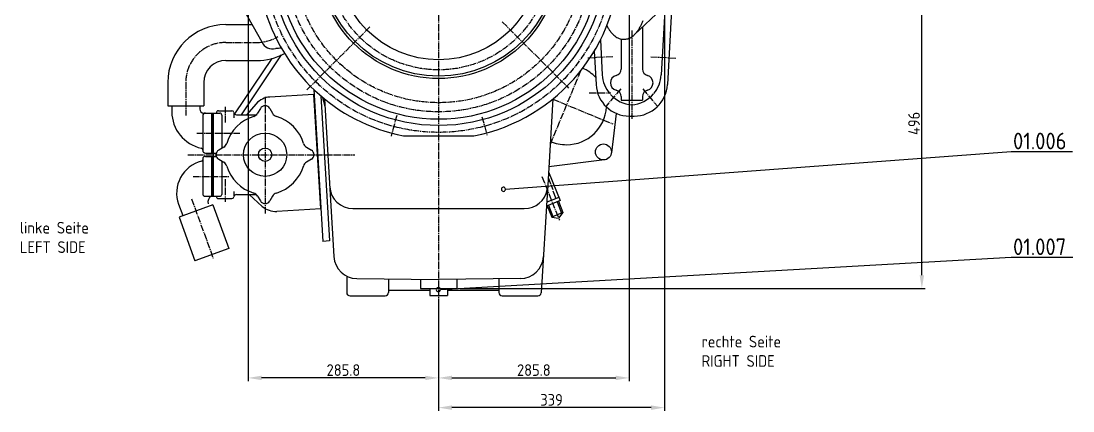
# Model space of a CAD drawing. Extents: x 332 to 10230, y 47 to 4650.
# Drawn here: x 2991 to 4570, y 2985 to 3571 of the extents above; entities that cross this region are included whole.
import ezdxf

# ---------------------------------------------------------------- set-up
doc = ezdxf.new("R2010")
doc.units = 0
doc.linetypes.add('GEN7', pattern=[13.75, 10, -1.25, 1.25, -1.25])
doc.layers.get('0').update_dxf_attribs({"linetype": 'CONTINUOUS'})
doc.layers.get('DEFPOINTS').update_dxf_attribs({"linetype": 'CONTINUOUS'})
for name, color, linetype in [('5', 3, 'CONTINUOUS'), ('6', 2, 'CONTINUOUS'), ('WV-0', 7, 'CONTINUOUS'), ('WV-4', 3, 'CONTINUOUS'), ('WV-7', 4, 'GEN7')]:
    doc.layers.add(name, color=color, linetype=linetype)
doc.styles.get("Standard").update_dxf_attribs({"font": 'geniso.shx'})
doc.dimstyles.new('GEN-ISO', dxfattribs={"dimtxt": 3.5, "dimasz": 4, "dimexe": 1, "dimexo": 1, "dimgap": 0.6, "dimtad": 1, "dimtxsty": 'STANDARD', "dimcen": 0, "dimclrd": 256, "dimclre": 256, "dimclrt": 2, "dimazin": 3, "dimtp": 0.1, "dimtm": 0.1, "dimtfac": 0.71, "dimtdec": 3, "dimtmove": 0, "dimatfit": 3, "dimtzin": 0})

# ---------------------------------------------------------------- blocks, each defined once
blk = doc.blocks.new('*D81')
at = {"linetype": 'BYBLOCK'}
for p, q in [((4204.862315, 3764.939196), (4487.619155, 3764.939196)), ((4482.619155, 3288.939196), (4482.619155, 3744.939196)), ((3789.678315, 3268.939196), (4487.619155, 3268.939196))]:
    blk.add_line(p, q, dxfattribs=at)
for points in [[(4479.285822, 3744.939196), (4485.952488, 3744.939196), (4482.619155, 3764.939196)], [(4479.285822, 3288.939196), (4485.952488, 3288.939196), (4482.619155, 3268.939196)]]:
    blk.add_solid(points, dxfattribs=at)
at = {"layer": 'DEFPOINTS', "color": 0, "linetype": 'BYBLOCK'}
for p in [(4199.862315, 3764.939196), (4482.619155, 3764.939196), (3784.678315, 3268.939196)]:
    blk.add_point(p, dxfattribs=at)
at = {"color": 2, "linetype": 'BYBLOCK', "insert": (4470.869155, 3516.939196), "char_height": 17.5, "attachment_point": 5, "rotation": 90}
blk.add_mtext('496', dxfattribs=at)
blk = doc.blocks.new('*D82')
at = {"linetype": 'BYBLOCK'}
for p, q in [((919.676255, 1794.567053), (919.676255, 1097.825032)), ((633.876255, 1221.563774), (633.876255, 1097.825032)), ((653.876255, 1102.825032), (899.676255, 1102.825032))]:
    blk.add_line(p, q, dxfattribs=at)
for points in [[(653.876255, 1106.158365), (653.876255, 1099.491699), (633.876255, 1102.825032)], [(899.676255, 1106.158365), (899.676255, 1099.491699), (919.676255, 1102.825032)]]:
    blk.add_solid(points, dxfattribs=at)
at = {"layer": 'DEFPOINTS', "color": 0, "linetype": 'BYBLOCK'}
for p in [(919.676255, 1799.567053), (633.876255, 1226.563774), (919.676255, 1102.825032)]:
    blk.add_point(p, dxfattribs=at)
at = {"color": 2, "linetype": 'BYBLOCK', "insert": (776.776255, 1114.575032), "char_height": 17.5, "attachment_point": 5}
blk.add_mtext('285.8', dxfattribs=at)
blk = doc.blocks.new('*D83')
at = {"linetype": 'BYBLOCK'}
for p, q in [((348.076255, 1822.301156), (348.076255, 1097.82653)), ((633.876255, 1180.142774), (633.876255, 1097.82653)), ((613.876255, 1102.82653), (368.076255, 1102.82653))]:
    blk.add_line(p, q, dxfattribs=at)
for points in [[(368.076255, 1106.159864), (368.076255, 1099.493197), (348.076255, 1102.82653)], [(613.876255, 1106.159864), (613.876255, 1099.493197), (633.876255, 1102.82653)]]:
    blk.add_solid(points, dxfattribs=at)
at = {"layer": 'DEFPOINTS', "color": 0, "linetype": 'BYBLOCK'}
for p in [(348.076255, 1827.301156), (633.876255, 1185.142774), (348.076255, 1102.82653)]:
    blk.add_point(p, dxfattribs=at)
at = {"color": 2, "linetype": 'BYBLOCK', "insert": (490.976255, 1114.57653), "char_height": 17.5, "attachment_point": 5}
blk.add_mtext('285.8', dxfattribs=at)
blk = doc.blocks.new('*D122')
at = {"linetype": 'BYBLOCK'}
for p, q in [((3957.166012, 3714.939196), (3957.166012, 2985.185043)), ((3618.166012, 3112.133196), (3618.166012, 2985.185043)), ((3937.166012, 2990.185043), (3638.166012, 2990.185043))]:
    blk.add_line(p, q, dxfattribs=at)
for points in [[(3638.166012, 2993.518377), (3638.166012, 2986.85171), (3618.166012, 2990.185043)], [(3937.166012, 2993.518377), (3937.166012, 2986.85171), (3957.166012, 2990.185043)]]:
    blk.add_solid(points, dxfattribs=at)
at = {"layer": 'DEFPOINTS', "color": 0, "linetype": 'BYBLOCK'}
for p in [(3957.166012, 3719.939196), (3618.166012, 3117.133196), (3618.166012, 2990.185043)]:
    blk.add_point(p, dxfattribs=at)
at = {"color": 2, "linetype": 'BYBLOCK', "insert": (3787.666012, 3001.935043), "char_height": 17.5, "attachment_point": 5}
blk.add_mtext('339', dxfattribs=at)

msp = doc.modelspace()

# ---------------------------------------------------------------- linework, layer by layer
at = {"layer": '5'}
for points in [[(3718.526143, 3318.220631, 1), (3712.293558, 3317.754388, 1), (3718.526143, 3318.220631), (4477.324877, 3374.98427), (4569.39641, 3374.98427)], [(3620.74394, 3167.530487, 1), (3614.504007, 3167.17589, 1), (3620.74394, 3167.530487), (4477.324877, 3216.207551), (4570.264362, 3216.207551)]]:
    msp.add_lwpolyline(points, format="xyb", dxfattribs=at)
at = {"layer": 'WV-0'}
for p, q in [((3969.804012, 3628.801196), (3961.503012, 3475.240196)), ((3325.017012, 3588.850196), (3352.876012, 3539.168196)), ((3952.533012, 3588.567196), (3912.125012, 3550.251196)), ((3957.961012, 3594.977196), (3952.273012, 3489.749196)), ((3298.666012, 3565.439196), (3338.145012, 3565.439196)), ((3923.995012, 3561.507196), (3923.995012, 3498.539196)), ((3860.884012, 3542.183196), (3863.718012, 3489.749196)), ((3891.995012, 3543.640196), (3891.995012, 3498.539196)), ((3851.765012, 3525.610196), (3854.487012, 3475.240196)), ((3298.666012, 3511.439196), (3345.166012, 3511.439196)), ((3367.653012, 3514.395196), (3311.597012, 3431.290196)), ((3382.050012, 3519.644196), (3321.542012, 3429.939196)), ((3211.666012, 3478.439196), (3211.666012, 3443.439196)), ((3265.666012, 3478.439196), (3265.666012, 3443.439196)), ((3430.415012, 3460.424196), (3364.957012, 3456.526196)), ((3430.415012, 3460.424196), (3440.641012, 3288.729196)), ((3430.944012, 3467.635196), (3444.510012, 3239.872196)), ((3441.529012, 3458.105196), (3454.492012, 3240.467196)), ((3211.666012, 3443.439196), (3265.666012, 3443.439196)), ((3217.666012, 3443.439196), (3217.666012, 3434.439196)), ((3259.666012, 3443.439196), (3259.666012, 3438.439196)), ((3344.304012, 3446.493196), (3329.611012, 3429.939196)), ((3444.093012, 3455.943196), (3447.406012, 3443.060196)), ((3446.770012, 3453.742196), (3460.871012, 3216.992196)), ((3789.562012, 3453.742196), (3781.325012, 3315.452196)), ((3891.995012, 3457.114196), (3891.995012, 3451.786196)), ((3891.995012, 3451.786196), (3923.995012, 3451.786196)), ((3923.995012, 3457.114196), (3923.995012, 3451.787196)), ((3264.166012, 3428.439196), (3264.166012, 3376.439196)), ((3265.666012, 3432.439196), (3289.666012, 3432.439196)), ((3277.166012, 3432.439196), (3277.166012, 3372.439196)), ((3278.166012, 3432.439196), (3278.166012, 3372.439196)), ((3279.666012, 3432.439196), (3279.666012, 3307.439196)), ((3287.666012, 3435.939196), (3307.666012, 3435.939196)), ((3292.666012, 3429.439196), (3292.666012, 3379.465196)), ((3310.666012, 3432.939196), (3310.666012, 3425.141196)), ((3314.594012, 3429.939196), (3342.941012, 3429.939196)), ((3350.738012, 3439.439196), (3346.482012, 3432.067196)), ((3364.594012, 3439.439196), (3368.850012, 3432.067196)), ((3884.780012, 3431.956196), (3877.486012, 3372.556196)), ((3904.415012, 3427.939196), (3911.576012, 3427.939196)), ((3565.289012, 3398.134196), (3671.043012, 3398.134196)), ((3295.538012, 3381.123196), (3288.166012, 3376.867196)), ((3419.794012, 3381.123196), (3427.166012, 3376.867196)), ((3264.166012, 3363.439196), (3264.166012, 3311.439196)), ((3268.166012, 3372.439196), (3284.567012, 3372.439196)), ((3268.166012, 3367.439196), (3284.567012, 3367.439196)), ((3277.166012, 3367.439196), (3277.166012, 3307.439196)), ((3278.166012, 3367.439196), (3278.166012, 3307.439196)), ((3288.166012, 3363.011196), (3295.538012, 3358.755196)), ((3292.666012, 3360.413196), (3292.666012, 3310.439196)), ((3427.166012, 3363.011196), (3419.794012, 3358.755196)), ((3867.038012, 3362.107196), (3783.493012, 3351.849196)), ((3783.051012, 3344.433196), (3800.434012, 3300.977196)), ((3781.467012, 3317.830196), (3772.224012, 3162.642196)), ((3268.166012, 3307.439196), (3289.666012, 3307.439196)), ((3287.666012, 3303.939196), (3307.666012, 3303.939196)), ((3310.666012, 3314.737196), (3310.666012, 3306.939196)), ((3314.594012, 3309.939196), (3342.944012, 3309.939196)), ((3333.657012, 3309.939196), (3353.486012, 3292.340196)), ((3346.482012, 3307.811196), (3350.738012, 3300.439196)), ((3346.482012, 3307.811196), (3350.738012, 3300.439196)), ((3368.850012, 3307.811196), (3364.594012, 3300.439196)), ((3800.434012, 3300.977196), (3779.976012, 3292.794196)), ((3798.451012, 3305.933196), (3780.327012, 3298.683196)), ((3780.435012, 3300.509196), (3781.050012, 3298.973196)), ((3789.420012, 3315.544196), (3793.980012, 3304.145196)), ((3797.853012, 3299.945196), (3804.642012, 3282.974196)), ((3227.900012, 3295.680196), (3234.172012, 3278.447196)), ((3279.277012, 3294.864196), (3228.534012, 3276.395196)), ((3279.277012, 3294.864196), (3303.219012, 3229.086196)), ((3441.597012, 3288.786196), (3375.184012, 3284.830196)), ((3489.563012, 3288.939196), (3746.769012, 3288.939196)), ((3781.141012, 3293.260196), (3787.929012, 3276.289196)), ((3228.534012, 3276.395196), (3252.475012, 3210.617196)), ((3804.642012, 3282.974196), (3787.929012, 3276.289196)), ((3787.929012, 3276.289196), (3798.215012, 3274.807196)), ((3804.642012, 3282.974196), (3798.215012, 3274.807196)), ((3454.492012, 3240.467196), (3444.510012, 3239.872196)), ((3303.219012, 3229.086196), (3252.475012, 3210.617196)), ((3480.166012, 3187.763196), (3480.166012, 3162.939196)), ((3495.325012, 3184.076196), (3618.166012, 3182.376196)), ((3542.958012, 3183.417196), (3542.958012, 3162.939196)), ((3590.793012, 3182.755196), (3590.793012, 3168.939196)), ((3741.007012, 3184.076196), (3618.166012, 3182.376196)), ((3645.539012, 3182.755196), (3645.539012, 3168.939196)), ((3708.444012, 3183.625196), (3708.444012, 3162.939196)), ((3485.166012, 3157.939196), (3537.958012, 3157.939196)), ((3542.958012, 3166.640196), (3604.942012, 3166.640196)), ((3590.793012, 3168.939196), (3645.539012, 3168.939196)), ((3604.942012, 3168.939196), (3604.942012, 3158.554196)), ((3604.942012, 3158.554196), (3631.390012, 3158.554196)), ((3631.390012, 3168.939196), (3631.390012, 3158.554196)), ((3631.390012, 3166.640196), (3708.444012, 3166.640196)), ((3713.444012, 3157.939196), (3767.233012, 3157.939196))]:
    msp.add_line(p, q, dxfattribs=at)
msp.add_lwpolyline([(3870.674012, 3563.843196, 0.021), (3872.984012, 3559.573196, 0.023), (3875.518012, 3555.727196, 0.026), (3878.250012, 3552.342196, 0.029), (3881.156012, 3549.452196, 0.032), (3884.207012, 3547.083196, 0.036), (3887.373012, 3545.258196, 0.04), (3890.624012, 3543.996196, 0.043), (3893.929012, 3543.308196, 0.044), (3897.257012, 3543.201196, 0.043), (3900.573012, 3543.676196, 0.041), (3903.848012, 3544.729196, 0.038), (3907.049012, 3546.348196, 0.034), (3910.146012, 3548.519196, 0.03), (3913.108012, 3551.221196, 0.027), (3915.908012, 3554.428196, 0.024), (3918.517012, 3558.108196, 0.021), (3920.912012, 3562.227196, 0.019), (3923.069012, 3566.744196, 0.018), (3924.966012, 3571.617196, 0.016)], format="xyb", dxfattribs=at)
for centre, radius in [((3618.166012, 3664.939196), 251.227), ((3618.166012, 3664.939196), 241.864), ((3618.166012, 3664.939196), 180.615), ((3618.166012, 3664.939196), 177.114), ((3618.166012, 3664.939196), 152.423), ((3357.666012, 3369.939196), 32.5), ((3357.666012, 3369.939196), 10), ((3865.576012, 3374.018196), 12)]:
    msp.add_circle(centre, radius, dxfattribs=at)
for centre, radius, start, end in [((3618.166012, 3664.939196), 271.994, 131.065, 258.79), ((3618.166012, 3664.939196), 271.994, 281.21, 0), ((3298.666012, 3478.439196), 87, 90, 180), ((3368.883012, 3546.449196), 17.585, 204.46, 285.221), ((3345.166012, 3598.439196), 87, 270, 298.551), ((3370.628012, 3630.164196), 100.42, 271.817, 276.385), ((3298.666012, 3478.439196), 33, 90, 180), ((3810.166012, 3444.939196), 60, 43.056, 66.247), ((3911.095012, 3492.310196), 47.446, 183.094, 220.279), ((3881.995012, 3498.539196), 10, 284.52, 0), ((3933.995012, 3498.539196), 10, 180, 255.48), ((3904.896012, 3492.310196), 47.446, 319.721, 356.906), ((3904.415012, 3477.939196), 50, 183.094, 270), ((3887.360012, 3477.826196), 11.396, 104.52, 255.48), ((3911.576012, 3477.939196), 50, 270, 356.906), ((3928.631012, 3477.826196), 11.396, 284.52, 75.48), ((3911.095012, 3492.310196), 47.446, 222.662, 266.255), ((3881.995012, 3457.114196), 10, 0, 75.48), ((3904.896012, 3492.310196), 47.446, 273.745, 319.11), ((3933.995012, 3457.114196), 10, 104.52, 180), ((3366.741012, 3426.579196), 30, 93.409, 138.409), ((3357.666012, 3435.439196), 8, 30, 150), ((3273.666012, 3434.439196), 56, 180, 257.768), ((3265.666012, 3438.439196), 6, 180, 270), ((3268.166012, 3428.439196), 4, 90, 180), ((3287.666012, 3432.939196), 3, 90, 189.594), ((3289.666012, 3429.439196), 3, 0, 90), ((3357.666012, 3369.939196), 60, 106.469, 163.531), ((3307.666012, 3432.939196), 3, 8.213, 90), ((3314.594012, 3433.939196), 4, 188.213, 270), ((3337.821012, 3437.067196), 10, 286.469, 330), ((3342.941012, 3433.939196), 4, 270, 328.576), ((3377.511012, 3437.067196), 10, 210, 253.531), ((3357.666012, 3369.939196), 60, 16.469, 73.531), ((3810.166012, 3444.939196), 60, 270, 356.808), ((3261.166012, 3376.778196), 3, 0, 77.768), ((3290.538012, 3389.784196), 10, 300, 343.531), ((3424.794012, 3389.784196), 10, 196.469, 240), ((3810.166012, 3444.939196), 60, 246.011, 270), ((3268.166012, 3376.439196), 4, 180, 270), ((3268.166012, 3363.439196), 4, 90, 180), ((3292.166012, 3369.939196), 8, 120, 240), ((3423.166012, 3369.939196), 8, 300, 60), ((3273.945012, 3312.439196), 49, 103.793, 200), ((3261.666012, 3362.454196), 2.5, 283.793, 0), ((3290.538012, 3350.094196), 10, 16.469, 60), ((3357.666012, 3369.939196), 60, 196.469, 253.531), ((3357.666012, 3369.939196), 60, 286.469, 343.531), ((3424.794012, 3350.094196), 10, 120, 163.531), ((3489.563012, 3323.939196), 35, 183.409, 270), ((3746.769012, 3323.939196), 35, 270, 350.139), ((3268.166012, 3311.439196), 4, 180, 270), ((3280.877012, 3299.240196), 9, 114.352, 200), ((3287.666012, 3306.939196), 3, 170.406, 270), ((3289.666012, 3310.439196), 3, 270, 0), ((3289.666012, 3310.439196), 3, 270, 0), ((3307.666012, 3306.939196), 3, 270, 351.787), ((3314.594012, 3305.939196), 4, 90, 171.787), ((3337.821012, 3302.811196), 10, 30, 73.531), ((3342.944012, 3305.939196), 4, 30, 90), ((3357.666012, 3304.439196), 8, 210, 330), ((3377.511012, 3302.811196), 10, 106.469, 150), ((3373.400012, 3314.777196), 30, 228.409, 273.409), ((3495.809012, 3219.073196), 35, 183.409, 269.207), ((3740.523012, 3219.073196), 35, 270.793, 356.591), ((3485.166012, 3162.939196), 5, 180, 270), ((3537.958012, 3162.939196), 5, 270, 0), ((3713.444012, 3162.939196), 5, 180, 270), ((3767.233012, 3162.939196), 5, 270, 356.591)]:
    msp.add_arc(centre, radius, start, end, dxfattribs=at)
at = {"layer": 'WV-4'}
for p, q in [((3783.032012, 3294.016196), (3789.820012, 3277.046196)), ((3795.962012, 3299.188196), (3802.750012, 3282.218196))]:
    msp.add_line(p, q, dxfattribs=at)
msp.add_point((3907.995012, 3428.067196), dxfattribs=at)
at = {"layer": 'WV-7'}
for p, q in [((3618.166012, 4377.289196), (3618.166012, 3117.133196)), ((3713.781012, 3569.324196), (3813.082012, 3470.023196)), ((3515.047012, 3561.820196), (3420.231012, 3467.004196)), ((3907.995012, 3556.409196), (3907.995012, 3423.781196)), ((3298.666012, 3538.439196), (3345.166012, 3538.439196)), ((3879.483012, 3517.005196), (3841.179012, 3514.935196)), ((3936.508012, 3517.005196), (3974.812012, 3514.935196)), ((3831.297012, 3495.953196), (3785.489012, 3385.364196)), ((3238.666012, 3478.439196), (3238.666012, 3428.742196)), ((3843.911012, 3463.043196), (3876.720012, 3463.043196)), ((3891.561012, 3469.042196), (3869.550012, 3442.823196)), ((3924.430012, 3469.042196), (3946.441012, 3442.823196)), ((3357.666012, 3456.788196), (3357.666012, 3281.737196)), ((3789.343012, 3453.564196), (3879.640012, 3416.162196)), ((3297.666012, 3441.825196), (3297.666012, 3418.208196)), ((3555.232012, 3428.850196), (3546.958012, 3397.812196)), ((3683.173012, 3426.895196), (3690.728012, 3399.229196)), ((3255.138012, 3402.439196), (3319.671012, 3402.439196)), ((3241.508012, 3369.939196), (3492.637012, 3369.939196)), ((3249.490012, 3337.439196), (3304.213012, 3337.439196)), ((3297.666012, 3333.297196), (3297.666012, 3299.404196)), ((3773.292012, 3337.116196), (3799.410012, 3271.820196)), ((3782.532012, 3335.707196), (3789.779012, 3317.588196)), ((3247.344012, 3303.657196), (3279.788012, 3214.517196))]:
    msp.add_line(p, q, dxfattribs=at)
for radius in [261.477, 230.633, 216.936, 167.589]:
    msp.add_circle((3618.166012, 3664.939196), radius, dxfattribs=at)
for centre, start, end in [((3298.666012, 3478.439196), 90, 180), ((3345.166012, 3598.439196), 270, 302.066)]:
    msp.add_arc(centre, 60, start, end, dxfattribs=at)

# ---------------------------------------------------------------- texts
at = {"layer": '6', "color": 7}
for s, p in [('01.006', (4480.324877, 3377.98427)), ('01.007', (4480.324877, 3219.207551))]:
    msp.add_text(s, height=25, dxfattribs=at).set_placement(p)
at = {"layer": '6', "char_height": 17.5, "attachment_point": 1}
for s, insert, width in [('{linke Seite}\\P{LEFT SIDE}', (2989.696693, 3269.051311), 296.950837), ('{rechte Seite}\\P{RIGHT SIDE}', (4012.841924, 3098.142824), 317.804113)]:
    msp.add_mtext(s, dxfattribs=dict(at, insert=insert, width=width))

# ---------------------------------------------------------------- dimensions: what is measured, and where the dimension line sits
at = {"layer": '5'}
for base, p1, p2, picture, middle in [((3332.366012, 3034.816953), (3618.166012, 3117.133196), (3332.366012, 3759.291578), '*D83', (3475.266012, 3046.566953)), ((3903.966012, 3034.815454), (3618.166012, 3158.554196), (3903.966012, 3731.557475), '*D82', (3761.066012, 3046.565454))]:
    dim = msp.add_linear_dim(base=base, p1=p1, p2=p2, dimstyle='GEN-ISO', override={"dimscale": 5, "dimpost": '<>'}, dxfattribs=at)
    dim.commit()
    dim.dimension.update_dxf_attribs({"geometry": picture, "text_midpoint": middle, "insert": (2984.289758, 1931.990422)})
dim = msp.add_linear_dim(base=(3618.166012, 2990.185043), p1=(3957.166012, 3719.939196), p2=(3618.166012, 3117.133196), dimstyle='GEN-ISO', override={"dimscale": 5, "dimpost": '<>'}, dxfattribs=at)
dim.commit()
dim.dimension.update_dxf_attribs({"geometry": '*D122', "text_midpoint": (3787.666012, 3001.935043)})
dim = msp.add_linear_dim(base=(4343.479852, 3664.939196), p1=(3645.539012, 3168.939196), p2=(4060.723012, 3664.939196), angle=90, dimstyle='GEN-ISO', override={"dimscale": 5, "dimpost": '<>'}, dxfattribs=at)
dim.commit()
dim.dimension.update_dxf_attribs({"geometry": '*D81', "text_midpoint": (4331.729852, 3416.939196), "insert": (-139.139303, -100)})

doc.saveas('drawing.dxf')
